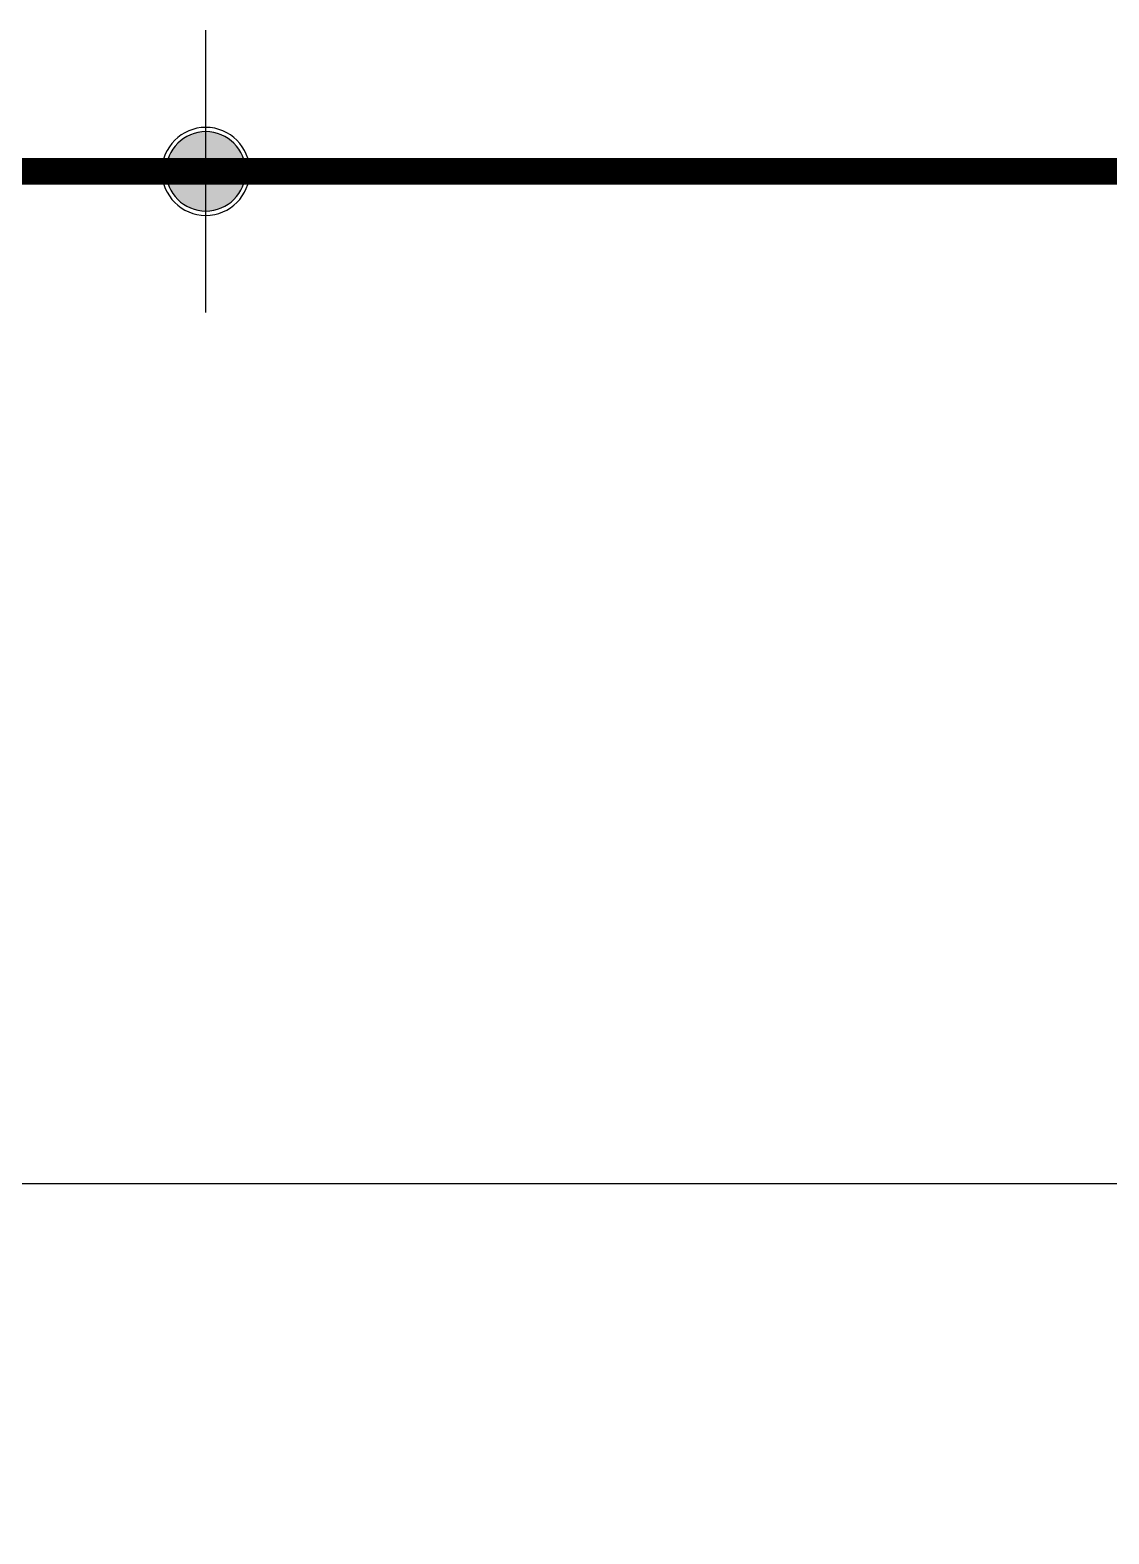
# Model space of a CAD drawing. Header units: millimetres. Extents: x 744 to 27144, y 914 to 19934.
# Drawn here: x 10777 to 11391, y 13241 to 14096 of the extents above; entities that cross this region are included whole.
import ezdxf

# ---------------------------------------------------------------- set-up
doc = ezdxf.new("R2010")
doc.units = ezdxf.units.MM
doc.header["$LTSCALE"] = 10
doc.linetypes.add('HIDDEN', pattern=[0.375, 0.25, -0.125])
doc.layers.add('RC-LIGHT', color=7, linetype='Continuous')
doc.layers.add('가구', color=6, linetype='Continuous')

# ---------------------------------------------------------------- blocks, each defined once
blk = doc.blocks.new('1')
at = {"linetype": 'Continuous'}
h = blk.add_hatch(color=4, dxfattribs=at)
h.dxf.hatch_style = 1
edge = h.paths.add_edge_path()
edge.add_arc((11539653.5, -14273503.8), 37.5, 0, 360)
at = {"color": 1, "linetype": 'Continuous'}
for p, q in [((11539653.5, -14273637.1), (11539653.5, -14273370.5)), ((11539520.2, -14273503.8), (11539786.8, -14273503.8))]:
    blk.add_line(p, q, dxfattribs=at)
at = {"color": 4, "linetype": 'Continuous'}
for radius in [41.5, 37.5]:
    blk.add_circle((11539653.5, -14273503.8), radius, dxfattribs=at)

msp = doc.modelspace()

# ---------------------------------------------------------------- linework, layer by layer
at = {"layer": 'Defpoints'}
msp.add_line((10035.38, 13440.09), (14191.38, 13440.09), dxfattribs=at)
at = {"layer": '가구', "color": 1, "linetype": 'HIDDEN', "lineweight": 120, "ltscale": 10, "const_width": 15}
msp.add_lwpolyline([(11405.63, 14015.57), (8954.44, 14015.57), (8954.44, 12658.86), (8844.85, 12658.86)], dxfattribs=at)

# ---------------------------------------------------------------- block references
at = {"layer": 'RC-LIGHT', "xscale": -0.6024096385271789, "yscale": 0.6024096385271789, "zscale": 0.6024096385271789, "rotation": 270}
msp.add_blockref('1', (8609373.54, -6937582.93), dxfattribs=at)

doc.saveas('drawing.dxf')
